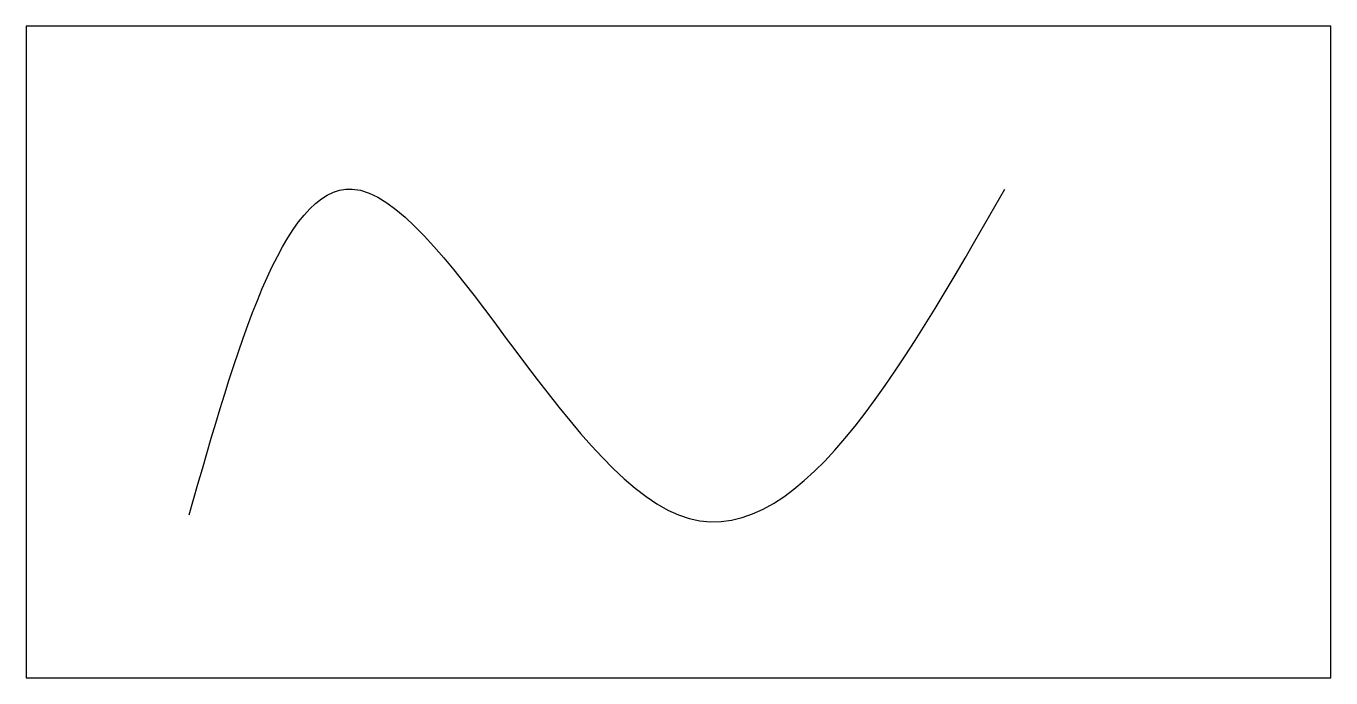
# Model space of a CAD drawing. Header units: millimetres. Extents: x 0 to 40, y 0 to 20.
import ezdxf

# ---------------------------------------------------------------- set-up
doc = ezdxf.new("R2010")
doc.units = ezdxf.units.MM

msp = doc.modelspace()

# ---------------------------------------------------------------- linework, layer by layer
at = {"layer": 'PROFILE'}
msp.add_lwpolyline([(0, 0), (40, 0), (40, 20), (0, 20)], close=True, dxfattribs=at)
msp.add_spline([(5, 5), (10, 15), (20, 5), (30, 15)], degree=3, dxfattribs=at)

doc.saveas('drawing.dxf')
